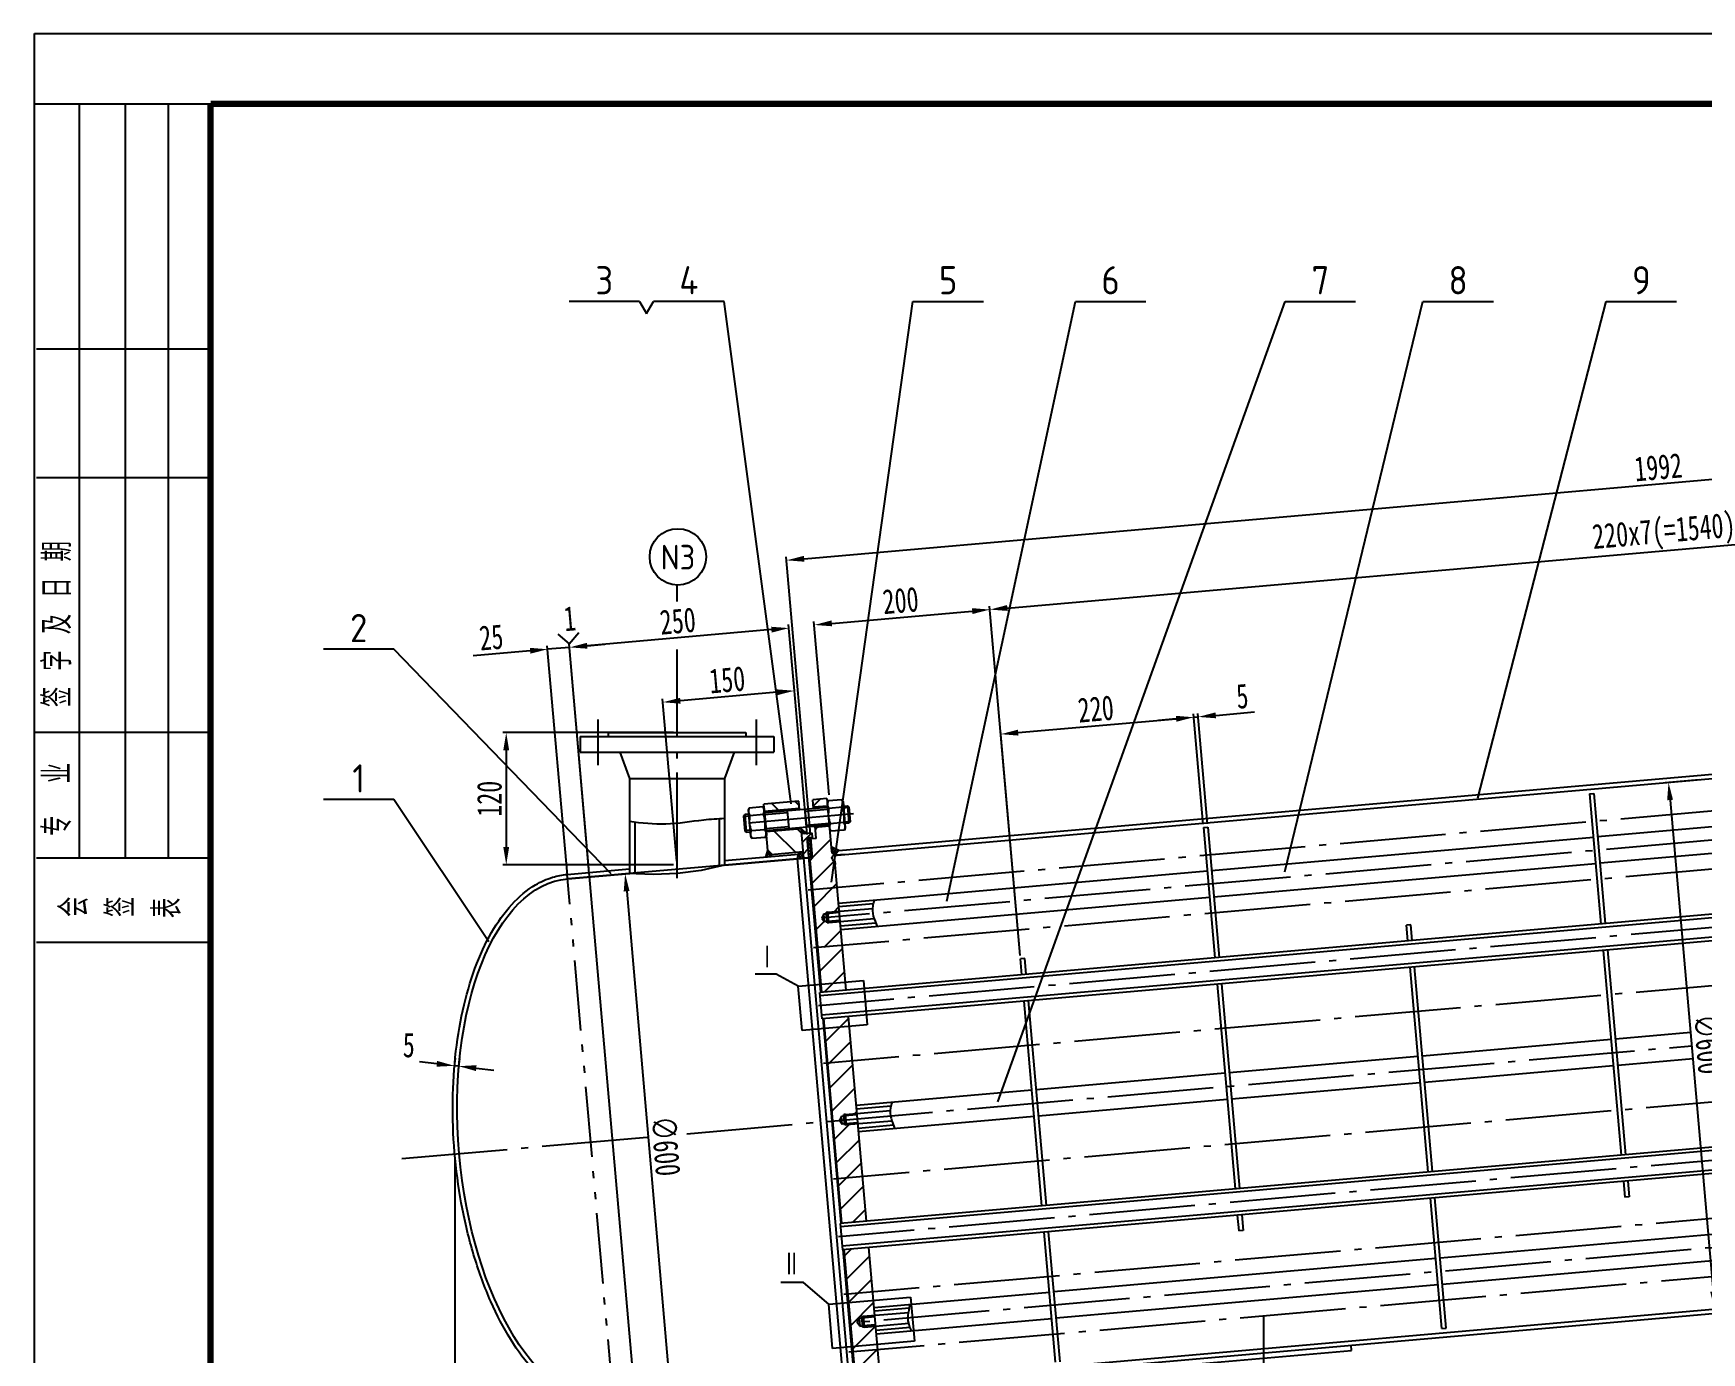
# Model space of a CAD drawing. Extents: x 3752 to 5058, y 2005 to 3221.
# Drawn here: x 3751.8 to 3988.5, y 3034.2 to 3221.3 of the extents above; entities that cross this region are included whole.
import ezdxf
from ezdxf.enums import TextEntityAlignment as Align

# ---------------------------------------------------------------- set-up
doc = ezdxf.new("R2010")
doc.units = 0
doc.linetypes.add('CENTER', pattern=[20, 15, -2, 1, -2])
doc.linetypes.add('DIVIDE', pattern=[18, 10, -2, 1, -2, 1, -2])
doc.layers.get('0').update_dxf_attribs({"linetype": 'CONTINUOUS'})
doc.layers.get('Defpoints').update_dxf_attribs({"linetype": 'CONTINUOUS'})
for name, color, linetype in [('1', 7, 'CONTINUOUS'), ('2', 1, 'CONTINUOUS'), ('3', 2, 'CENTER'), ('4', 6, 'DIVIDE'), ('pbz', 7, 'CONTINUOUS'), ('pm_bz', 7, 'CONTINUOUS')]:
    doc.layers.add(name, color=color, linetype=linetype)
doc.styles.add('ACISOTS', font='isocp.shx', dxfattribs={"height": 1, "bigfont": 'gbcbig.shx'})
doc.styles.add('HZ5', font='GungsuhChe.ttf', dxfattribs={"width": 0.75})
doc.dimstyles.new('8', dxfattribs={"dimtxt": 3.5, "dimasz": 2.5, "dimexe": 0.5, "dimexo": 0.5, "dimtad": 1, "dimdec": 0, "dimlfac": 8, "dimzin": 0, "dimdsep": 46, "dimtxsty": 'HZ5', "dimcen": 0, "dimadec": 0, "dimazin": 0, "dimtfac": 0.857143, "dimtdec": 0, "dimtmove": 0, "dimatfit": 0, "dimfxl": 0, "dimtvp": 1.5, "dimtolj": 1, "dimtzin": 0, "dimarcsym": 0})
doc.dimstyles.new('副本8', dxfattribs={"dimtxt": 3.5, "dimasz": 2.5, "dimexe": 0.5, "dimexo": 0.5, "dimtad": 1, "dimtih": 1, "dimtoh": 1, "dimdec": 0, "dimlfac": 8, "dimzin": 0, "dimdsep": 46, "dimtxsty": 'HZ5', "dimcen": 0, "dimadec": 0, "dimazin": 0, "dimtfac": 0.857143, "dimtdec": 0, "dimtmove": 0, "dimatfit": 0, "dimfxl": 0, "dimtvp": 1.5, "dimtolj": 1, "dimtzin": 0, "dimarcsym": 0})

# ---------------------------------------------------------------- blocks, each defined once
blk = doc.blocks.new('*D16')
at = {"layer": '1', "color": 0, "lineweight": -2}
for p, q in [((3610.88, 3064.53), (3608.4, 3064.8)), ((3613.49, 3065.34), (3613.31, 3063.76)), ((3613.99, 3064.19), (3613.37, 3064.25)), ((3614.11, 3065.28), (3613.93, 3063.69)), ((3616.47, 3063.91), (3618.96, 3063.64))]:
    blk.add_line(p, q, dxfattribs=at)
at = {"layer": '1', "color": 0}
for points in [[(3610.93, 3064.94), (3610.84, 3064.12), (3613.37, 3064.25)], [(3616.52, 3064.33), (3616.43, 3063.5), (3613.99, 3064.19)]]:
    blk.add_solid(points, dxfattribs=at)
at = {"layer": 'Defpoints', "color": 0}
for p in [(3613.54, 3065.84), (3614.16, 3065.77), (3613.37, 3064.25)]:
    blk.add_point(p, dxfattribs=at)
at = {"layer": '1', "color": 0, "insert": (3606.9, 3067.18), "char_height": 3.5, "attachment_point": 5, "style": 'HZ5'}
blk.add_mtext('\\A1;5', dxfattribs=at)
blk = doc.blocks.new('*D20')
at = {"layer": '1', "color": 0, "lineweight": -2}
for p, q in [((3663.41, 3097.08), (3661.58, 3117.96)), ((3644.92, 3093.27), (3642.9, 3116.32)), ((3659.13, 3117.24), (3645.44, 3116.04))]:
    blk.add_line(p, q, dxfattribs=at)
at = {"layer": '1', "color": 0}
for points in [[(3645.4, 3116.46), (3645.47, 3115.63), (3642.95, 3115.83)], [(3659.1, 3117.66), (3659.17, 3116.83), (3661.62, 3117.46)]]:
    blk.add_solid(points, dxfattribs=at)
at = {"layer": 'Defpoints', "color": 0}
for p in [(3642.95, 3115.83), (3663.45, 3096.58), (3644.96, 3092.77)]:
    blk.add_point(p, dxfattribs=at)
at = {"layer": '1', "color": 0, "insert": (3652.08, 3119.01), "char_height": 3.5, "attachment_point": 5, "rotation": 5, "style": 'HZ5'}
blk.add_mtext('\\A1;150', dxfattribs=at)
blk = doc.blocks.new('*D21')
at = {"layer": '1', "color": 0, "lineweight": -2}
for p, q in [((3666.56, 3102.69), (3664.4, 3127.3)), ((3666.94, 3127.02), (3686.86, 3128.77)), ((3693.64, 3079.9), (3689.31, 3129.48))]:
    blk.add_line(p, q, dxfattribs=at)
at = {"layer": '1', "color": 0}
for points in [[(3666.9, 3127.44), (3666.97, 3126.61), (3664.45, 3126.8)], [(3686.82, 3129.18), (3686.9, 3128.35), (3689.35, 3128.98)]]:
    blk.add_solid(points, dxfattribs=at)
at = {"layer": 'Defpoints', "color": 0}
for p in [(3689.35, 3128.98), (3666.6, 3102.19), (3693.69, 3079.41)]:
    blk.add_point(p, dxfattribs=at)
at = {"layer": '1', "color": 0, "insert": (3676.69, 3130.26), "char_height": 3.5, "attachment_point": 5, "rotation": 5, "style": 'HZ5'}
blk.add_mtext('\\A1;200', dxfattribs=at)
blk = doc.blocks.new('*D22')
at = {"layer": '1', "color": 0, "lineweight": -2}
for p, q in [((3693.39, 3111.52), (3715.8, 3113.48)), ((3719.62, 3098.55), (3718.25, 3114.2)), ((3693.64, 3079.9), (3690.85, 3111.8))]:
    blk.add_line(p, q, dxfattribs=at)
at = {"layer": '1', "color": 0}
for points in [[(3715.77, 3113.9), (3715.84, 3113.07), (3718.29, 3113.7)], [(3693.35, 3111.94), (3693.42, 3111.1), (3690.9, 3111.3)]]:
    blk.add_solid(points, dxfattribs=at)
at = {"layer": 'Defpoints', "color": 0}
for p in [(3718.29, 3113.7), (3719.66, 3098.05), (3693.69, 3079.41)]:
    blk.add_point(p, dxfattribs=at)
at = {"layer": '1', "color": 0, "insert": (3704.39, 3114.87), "char_height": 3.5, "attachment_point": 5, "rotation": 5, "style": 'HZ5'}
blk.add_mtext('\\A1;220', dxfattribs=at)
blk = doc.blocks.new('*D25')
at = {"layer": '1', "color": 0, "lineweight": -2}
for p, q in [((3715.8, 3113.48), (3713.31, 3113.26)), ((3719.62, 3098.55), (3718.25, 3114.2)), ((3718.29, 3113.7), (3718.92, 3113.75)), ((3720.24, 3098.6), (3718.87, 3114.25)), ((3721.41, 3113.97), (3726.89, 3114.45))]:
    blk.add_line(p, q, dxfattribs=at)
at = {"layer": '1', "color": 0}
for points in [[(3715.77, 3113.9), (3715.84, 3113.07), (3718.29, 3113.7)], [(3721.37, 3114.39), (3721.44, 3113.56), (3718.92, 3113.75)]]:
    blk.add_solid(points, dxfattribs=at)
at = {"layer": 'Defpoints', "color": 0}
for p in [(3718.92, 3113.75), (3719.66, 3098.05), (3720.28, 3098.1)]:
    blk.add_point(p, dxfattribs=at)
at = {"layer": '1', "color": 0, "insert": (3725.18, 3116.69), "char_height": 3.5, "attachment_point": 5, "rotation": 5, "style": 'HZ5'}
blk.add_mtext('\\A1;5', dxfattribs=at)
blk = doc.blocks.new('*D26')
at = {"layer": '1', "color": 0, "lineweight": -2}
for p, q in [((3883.99, 3112.93), (3881.07, 3146.26)), ((3691.84, 3129.2), (3878.63, 3145.54)), ((3693.64, 3079.9), (3689.31, 3129.48))]:
    blk.add_line(p, q, dxfattribs=at)
at = {"layer": '1', "color": 0}
for points in [[(3878.59, 3145.96), (3878.66, 3145.13), (3881.12, 3145.76)], [(3691.8, 3129.62), (3691.88, 3128.79), (3689.35, 3128.98)]]:
    blk.add_solid(points, dxfattribs=at)
at = {"layer": 'Defpoints', "color": 0}
for p in [(3881.12, 3145.76), (3884.03, 3112.43), (3693.69, 3079.41)]:
    blk.add_point(p, dxfattribs=at)
at = {"layer": '1', "color": 0, "insert": (3785.03, 3139.74), "char_height": 3.5, "attachment_point": 5, "rotation": 5, "style": 'HZ5'}
blk.add_mtext('\\A1;220x7(=1540)', dxfattribs=at)
blk = doc.blocks.new('*D31')
at = {"layer": '1', "color": 0, "lineweight": -2}
for p, q in [((3658.36, 3126.13), (3632.21, 3123.84)), ((3661.58, 3117.96), (3660.8, 3126.84)), ((3632.47, 3092.18), (3629.67, 3124.12))]:
    blk.add_line(p, q, dxfattribs=at)
at = {"layer": '1', "color": 0}
for points in [[(3658.32, 3126.54), (3658.39, 3125.71), (3660.85, 3126.35)], [(3632.17, 3124.26), (3632.24, 3123.43), (3629.72, 3123.62)]]:
    blk.add_solid(points, dxfattribs=at)
at = {"layer": 'Defpoints', "color": 0}
for p in [(3629.72, 3123.62), (3661.62, 3117.46), (3632.51, 3091.68)]:
    blk.add_point(p, dxfattribs=at)
at = {"layer": '1', "color": 0, "insert": (3645.07, 3127.35), "char_height": 3.5, "attachment_point": 5, "rotation": 5, "style": 'HZ5'}
blk.add_mtext('\\A1;250', dxfattribs=at)
blk = doc.blocks.new('*D32')
at = {"layer": '1', "color": 0, "lineweight": -2}
for p, q in [((3624.11, 3123.13), (3616.02, 3122.42)), ((3629.41, 3091.28), (3626.56, 3123.85)), ((3629.72, 3123.62), (3626.6, 3123.35)), ((3632.52, 3091.55), (3629.67, 3124.12)), ((3632.21, 3123.84), (3634.7, 3124.06))]:
    blk.add_line(p, q, dxfattribs=at)
at = {"layer": '1', "color": 0}
for points in [[(3624.08, 3123.55), (3624.15, 3122.72), (3626.6, 3123.35)], [(3632.17, 3124.26), (3632.24, 3123.43), (3629.72, 3123.62)]]:
    blk.add_solid(points, dxfattribs=at)
at = {"layer": 'Defpoints', "color": 0}
for p in [(3626.6, 3123.35), (3629.45, 3090.78), (3632.57, 3091.06)]:
    blk.add_point(p, dxfattribs=at)
at = {"layer": '1', "color": 0, "insert": (3618.61, 3125.03), "char_height": 3.5, "attachment_point": 5, "rotation": 5, "style": 'HZ5'}
blk.add_mtext('\\A1;25', dxfattribs=at)
blk = doc.blocks.new('焊缝1')
at = {"layer": '1'}
for p, q in [((-1.49, 1.49), (0, 0)), ((0, 0), (1.49, 1.49))]:
    blk.add_line(p, q, dxfattribs=at)
at = {"layer": '1', "style": 'HZ5', "width": 0.75}
blk.add_text('1', height=3.5, dxfattribs=at).set_placement((-0.47, 1.83))
blk = doc.blocks.new('*D33')
at = {"layer": '1', "color": 0, "lineweight": -2}
for p, q in [((3859.75, 3104.2), (3835.27, 3102.06)), ((3835.99, 3099.62), (3842.09, 3029.88)), ((3846.97, 3027.8), (3841.81, 3027.35))]:
    blk.add_line(p, q, dxfattribs=at)
at = {"layer": '1', "color": 0}
for points in [[(3836.4, 3099.65), (3835.57, 3099.58), (3835.77, 3102.11)], [(3842.5, 3029.92), (3841.67, 3029.85), (3842.31, 3027.39)]]:
    blk.add_solid(points, dxfattribs=at)
at = {"layer": 'Defpoints', "color": 0}
for p in [(3860.25, 3104.25), (3847.47, 3027.84), (3842.31, 3027.39)]:
    blk.add_point(p, dxfattribs=at)
at = {"layer": '1', "color": 0, "insert": (3841.54, 3063.45), "char_height": 3.5, "attachment_point": 5, "rotation": 275, "style": 'HZ5'}
blk.add_mtext('\\A1;\\A1;∅600', dxfattribs=at)
blk = doc.blocks.new('*D35')
at = {"layer": '1', "color": 0, "lineweight": -2}
for p, q in [((3790.03, 3104.83), (3785.17, 3104.41)), ((3785.88, 3101.96), (3791.98, 3032.23))]:
    blk.add_line(p, q, dxfattribs=at)
at = {"layer": '1', "color": 0}
for points in [[(3786.3, 3102), (3785.47, 3101.92), (3785.66, 3104.45)], [(3792.4, 3032.26), (3791.57, 3032.19), (3792.2, 3029.74)]]:
    blk.add_solid(points, dxfattribs=at)
at = {"layer": 'Defpoints', "color": 0}
for p in [(3790.53, 3104.88), (3792.2, 3029.74), (3792.2, 3029.74)]:
    blk.add_point(p, dxfattribs=at)
at = {"layer": '1', "color": 0, "insert": (3791.3, 3067.3), "char_height": 3.5, "attachment_point": 5, "rotation": 275, "style": 'HZ5'}
blk.add_mtext('\\A1;\\A1;∅600', dxfattribs=at)
blk = doc.blocks.new('*D37')
at = {"layer": '1', "color": 0, "lineweight": -2}
for p, q in [((3911.71, 3118.8), (3908.27, 3158.15)), ((3663, 3136.19), (3905.82, 3157.43)), ((3663.91, 3097.12), (3660.46, 3136.47))]:
    blk.add_line(p, q, dxfattribs=at)
at = {"layer": '1', "color": 0}
for points in [[(3905.78, 3157.85), (3905.86, 3157.02), (3908.31, 3157.65)], [(3662.96, 3136.6), (3663.03, 3135.77), (3660.51, 3135.97)]]:
    blk.add_solid(points, dxfattribs=at)
at = {"layer": 'Defpoints', "color": 0}
for p in [(3908.31, 3157.65), (3911.75, 3118.3), (3663.95, 3096.62)]:
    blk.add_point(p, dxfattribs=at)
at = {"layer": '1', "color": 0, "insert": (3784.2, 3149.17), "char_height": 3.5, "attachment_point": 5, "rotation": 5, "style": 'HZ5'}
blk.add_mtext('\\A1;1992', dxfattribs=at)
blk = doc.blocks.new('*D71')
at = {"layer": '1', "color": 0, "lineweight": -2}
for p, q in [((3981.76, 3083.46), (3981.76, 2936.06)), ((3613.42, 3051.24), (3613.42, 2936.06)), ((3615.92, 2936.56), (3979.26, 2936.56))]:
    blk.add_line(p, q, dxfattribs=at)
at = {"layer": '1', "color": 0}
for points in [[(3615.92, 2936.98), (3615.92, 2936.15), (3613.42, 2936.56)], [(3979.26, 2936.98), (3979.26, 2936.15), (3981.76, 2936.56)]]:
    blk.add_solid(points, dxfattribs=at)
at = {"layer": 'Defpoints', "color": 0}
for p in [(3981.76, 3083.96), (3613.42, 3051.74), (3981.76, 2936.56)]:
    blk.add_point(p, dxfattribs=at)
at = {"layer": '1', "color": 0, "insert": (3797.59, 2938.94), "char_height": 3.5, "attachment_point": 5, "style": 'HZ5'}
blk.add_mtext('\\A1;~2950', dxfattribs=at)
blk = doc.blocks.new('xhbzcir')
at = {"color": 0, "const_width": 0.5}
blk.add_lwpolyline([(-0.25, 0, 1), (0.25, 0, 1)], format="xyb", close=True, dxfattribs=at)
blk = doc.blocks.new('*D171')
at = {"layer": '1', "color": 0, "lineweight": -2}
for p, q in [((3842.63, 3122.13), (3818.4, 3122.13)), ((3818.9, 3119.63), (3818.9, 3105.88)), ((3842.63, 3103.38), (3818.4, 3103.38))]:
    blk.add_line(p, q, dxfattribs=at)
at = {"layer": '1', "color": 0}
for points in [[(3818.48, 3119.63), (3819.31, 3119.63), (3818.9, 3122.13)], [(3818.48, 3105.88), (3819.31, 3105.88), (3818.9, 3103.38)]]:
    blk.add_solid(points, dxfattribs=at)
at = {"layer": 'Defpoints', "color": 0}
for p in [(3843.13, 3122.13), (3818.9, 3103.38), (3843.13, 3103.38)]:
    blk.add_point(p, dxfattribs=at)
at = {"layer": '1', "color": 0, "insert": (3816.52, 3112.75), "char_height": 3.5, "attachment_point": 5, "rotation": 90, "style": 'HZ5'}
blk.add_mtext('\\A1;120', dxfattribs=at)

msp = doc.modelspace()

# ---------------------------------------------------------------- hatches: boundary and pattern name
at = {"layer": '1'}
h = msp.add_hatch(dxfattribs=at)
h.set_pattern_fill('ANSI31', color=256, scale=0.8, angle=90, style=0)
h.paths.add_polyline_path([(3860.411, 3112.418), (3855.43, 3111.982), (3855.523, 3110.924), (3860.503, 3111.36)])
h.paths.add_polyline_path([(3860.754, 3108.496), (3855.773, 3108.06), (3855.811, 3107.624), (3856.005, 3105.407), (3856.435, 3104.793), (3861.043, 3105.196)])
h = msp.add_hatch(dxfattribs=at)
h.set_pattern_fill('ANSI31', color=256, scale=0.8, style=0)
h.paths.add_polyline_path([(3865.878, 3100.132), (3862.391, 3099.827), (3863.108, 3091.631), (3866.595, 3091.936), (3866.301, 3095.287), (3864.683, 3095.145), (3864.434, 3095.123), (3864.417, 3095.31), (3864.044, 3095.277), (3863.671, 3095.809), (3863.946, 3096.398), (3864.319, 3096.431), (3864.303, 3096.618), (3864.552, 3096.639), (3866.171, 3096.781)])
h.paths.add_polyline_path([(3865.543, 3103.958), (3865.418, 3103.947, -0.4142136), (3865.147, 3104.175), (3865.126, 3104.424, -0.4142136), (3865.353, 3104.695), (3865.477, 3104.705), (3865.456, 3104.954, -0.4142136), (3865.049, 3105.295), (3864.739, 3108.844), (3862.746, 3108.67), (3862.883, 3107.113), (3862.135, 3107.048), (3862.364, 3104.433), (3862.023, 3104.027), (3862.391, 3099.827), (3865.878, 3100.132)])
h.paths.add_polyline_path([(3864.396, 3112.767), (3862.403, 3112.593), (3862.496, 3111.534), (3864.488, 3111.708)])
h = msp.add_hatch(dxfattribs=at)
h.set_pattern_fill('ANSI37', color=256, scale=0.1, style=0)
h.paths.add_polyline_path([(3860.754, 3108.496), (3860.819, 3107.749), (3861.567, 3107.814)])
h = msp.add_hatch(dxfattribs=at)
h.set_pattern_fill('ANSI31', color=256, scale=0.4, style=0)
h.paths.add_polyline_path([(3861.621, 3107.191), (3862.368, 3107.257), (3862.314, 3107.879), (3860.819, 3107.749), (3861.119, 3104.324), (3861.866, 3104.389)])
h = msp.add_hatch(dxfattribs=at)
h.set_pattern_fill('ANSI37', color=256, scale=0.1, style=0)
h.paths.add_polyline_path([(3862.119, 3107.235), (3861.621, 3107.191), (3861.866, 3104.389), (3862.364, 3104.433)])
h = msp.add_hatch(dxfattribs=at)
h.set_pattern_fill('ANSI37', color=256, scale=0.1, style=0)
h.paths.add_polyline_path([(3861.043, 3105.196), (3860.405, 3105.14), (3860.247, 3104.248), (3861.119, 3104.324)])
h.paths.add_polyline_path([(3856.005, 3105.407), (3855.716, 3104.479), (3856.601, 3104.556)])
h = msp.add_hatch(dxfattribs=at)
h.set_pattern_fill('ANSI37', color=256, scale=0.1, style=0)
h.paths.add_polyline_path([(3864.995, 3105.918), (3865.049, 3105.295, 0.2297061), (3865.217, 3105.014, 0.0000755), (3865.217, 3105.014, 0.1683996), (3865.456, 3104.954), (3865.477, 3104.705), (3865.726, 3104.727), (3865.705, 3104.976), (3866.117, 3105.389)])
h = msp.add_hatch(dxfattribs=at)
h.set_pattern_fill('ANSI31', color=256, scale=0.8, style=0)
h.set_pattern_definition([(45, (193.3266, 0.124), (-1.7960512, 1.7960512), [])])
h.paths.add_polyline_path([(3866.595, 3091.936), (3863.108, 3091.631), (3863.662, 3085.303), (3867.148, 3085.608)])
h.paths.add_polyline_path([(3867.475, 3081.872), (3863.988, 3081.567), (3864.542, 3075.239), (3868.029, 3075.544)])
h.paths.add_polyline_path([(3868.029, 3075.544), (3864.542, 3075.239), (3865.259, 3067.043), (3866.181, 3067.124), (3866.455, 3067.712), (3866.829, 3067.745), (3866.812, 3067.932), (3867.062, 3067.954), (3868.68, 3068.095)])
h = msp.add_hatch(dxfattribs=at)
h.set_pattern_fill('ANSI31', color=256, scale=0.8, style=0)
h.paths.add_polyline_path([(3868.811, 3066.601), (3867.192, 3066.459), (3866.943, 3066.438), (3866.927, 3066.624), (3866.553, 3066.592), (3866.181, 3067.124), (3865.259, 3067.043), (3865.976, 3058.847), (3869.463, 3059.152)])
h = msp.add_hatch(dxfattribs=at)
h.set_pattern_fill('ANSI31', color=256, scale=0.8, style=0)
h.paths.add_polyline_path([(3870.343, 3049.088), (3866.857, 3048.783), (3867.41, 3042.455), (3870.897, 3042.76)])
h.paths.add_polyline_path([(3869.463, 3059.152), (3865.976, 3058.847), (3866.53, 3052.519), (3870.016, 3052.824)])
h = msp.add_hatch(dxfattribs=at)
h.set_pattern_fill('ANSI31', color=256, scale=0.8, style=0)
h.paths.add_polyline_path([(3872.349, 3021.864), (3872.256, 3022.923), (3870.264, 3022.748), (3870.356, 3021.69)])
h.paths.add_polyline_path([(3871.695, 3029.336, -0.4142136), (3872.036, 3029.742), (3872.014, 3029.991), (3871.89, 3029.98, -0.4142136), (3871.619, 3030.207), (3871.597, 3030.456, -0.4142136), (3871.824, 3030.727), (3871.949, 3030.738), (3871.614, 3034.564), (3868.127, 3034.259), (3868.495, 3030.059), (3868.901, 3029.718), (3869.13, 3027.103), (3869.877, 3027.169), (3870.013, 3025.612), (3872.005, 3025.787), (3871.967, 3026.222)])
h.paths.add_polyline_path([(3871.614, 3034.564), (3871.549, 3035.302), (3868.063, 3034.997), (3868.127, 3034.259)])
h.paths.add_polyline_path([(3871.549, 3035.302), (3871.321, 3037.915), (3869.702, 3037.774), (3869.453, 3037.752), (3869.437, 3037.939), (3869.063, 3037.906), (3868.69, 3038.438), (3868.965, 3039.027), (3869.339, 3039.059), (3869.322, 3039.246), (3869.571, 3039.268), (3871.19, 3039.41), (3870.999, 3041.588), (3867.513, 3041.283), (3868.063, 3034.997)])
h.paths.add_polyline_path([(3867.41, 3042.455), (3867.513, 3041.283), (3870.999, 3041.588), (3870.897, 3042.76)])

# ---------------------------------------------------------------- linework, layer by layer
for p, q in [((3751.948, 3221.347), (4592.948, 3221.347)), ((3751.948, 2627.347), (3751.948, 3221.347)), ((3751.948, 2627.347), (3751.948, 3221.347)), ((3788.948, 3221.347), (4592.948, 3221.347)), ((3751.948, 3211.347), (3777.044, 3211.347)), ((3758.326, 3104.335), (3758.326, 3211.347)), ((3764.856, 3104.335), (3764.856, 3211.347)), ((3770.95, 3104.335), (3770.95, 3211.347)), ((3777.044, 3176.547), (3752.232, 3176.547)), ((3777.044, 3158.276), (3752.232, 3158.276)), ((3777.044, 3122.171), (3751.797, 3122.171)), ((3858.798, 3110.771), (3855.561, 3110.488)), ((3861.289, 3110.989), (3864.526, 3111.273)), ((3866.768, 3111.469), (3867.515, 3111.534)), ((3853.319, 3110.292), (3852.572, 3110.227)), ((3858.973, 3108.779), (3855.735, 3108.496)), ((3861.463, 3108.997), (3864.701, 3109.28)), ((3866.942, 3109.476), (3867.689, 3109.542)), ((3853.494, 3108.3), (3852.746, 3108.234)), ((3777.044, 3104.335), (3752.232, 3104.335)), ((3864.552, 3096.639), (3864.303, 3096.618)), ((3866.187, 3096.594), (3864.381, 3096.436)), ((3864.683, 3095.145), (3864.434, 3095.123)), ((3866.285, 3095.474), (3864.479, 3095.316)), ((3777.044, 3092.335), (3752.232, 3092.335)), ((3857.189, 3087.87), (3854.233, 3087.87)), ((3860.321, 3086.149), (3857.189, 3087.87)), ((3860.321, 3086.149), (3869.579, 3086.959)), ((3860.871, 3079.863), (3860.321, 3086.149)), ((3869.579, 3086.959), (3870.129, 3080.673)), ((3870.129, 3080.673), (3860.871, 3079.863)), ((3867.062, 3067.954), (3866.812, 3067.932)), ((3868.697, 3067.908), (3866.891, 3067.751)), ((3867.192, 3066.459), (3866.943, 3066.438)), ((3868.795, 3066.788), (3866.989, 3066.63)), ((3861.073, 3044.132), (3857.884, 3044.132)), ((3864.671, 3041.034), (3861.073, 3044.132)), ((3864.671, 3041.034), (3876.287, 3042.05)), ((3876.287, 3042.05), (3876.837, 3035.764)), ((3865.221, 3034.748), (3864.671, 3041.034)), ((3869.571, 3039.268), (3869.322, 3039.246)), ((3871.206, 3039.223), (3869.401, 3039.065)), ((3869.702, 3037.774), (3869.453, 3037.752)), ((3871.304, 3038.102), (3869.499, 3037.944)), ((3876.837, 3035.764), (3865.221, 3034.748))]:
    msp.add_line(p, q, dxfattribs=at)
at = {"layer": '1', "color": 1, "linetype": 'Continuous'}
for p, q in [((3864.505, 3111.522), (3855.539, 3110.737)), ((3866.746, 3111.718), (3867.306, 3111.767)), ((3853.297, 3110.541), (3852.737, 3110.492)), ((3855.757, 3108.247), (3864.723, 3109.031)), ((3867.524, 3109.276), (3866.964, 3109.227)), ((3852.955, 3108.002), (3853.515, 3108.051))]:
    msp.add_line(p, q, dxfattribs=at)
msp.add_lwpolyline([(3849.938, 3103.346), (3849.033, 3103.114), (3846.563, 3102.59), (3843.188, 3102.14), (3839.813, 3102), (3837.342, 3102.091), (3836.438, 3102.165)], dxfattribs=at)
at = {"layer": '1'}
msp.add_circle((3843.254, 3147.065), 4, dxfattribs=at)
for points, knots in [([(3836.383, 3109.568), (3838.109, 3109.328), (3841.626, 3108.94), (3846.113, 3109.742), (3848.895, 3109.935), (3849.883, 3109.987)], [10.6640031, 10.6640031, 10.6640031, 10.6640031, 52.2178816, 95.3742402, 119.1324465, 119.1324465, 119.1324465, 119.1324465]), ([(3871.145, 3098.346), (3871.038, 3098.084), (3870.619, 3096.871), (3871.103, 3095.608), (3871.539, 3094.616)], [4.221654, 4.221654, 4.221654, 4.221654, 10.9088239, 35.1425519, 35.1425519, 35.1425519, 35.1425519]), ([(3873.655, 3069.66), (3873.548, 3069.398), (3873.129, 3068.185), (3873.613, 3066.923), (3874.049, 3065.93)], [4.221654, 4.221654, 4.221654, 4.221654, 10.9088239, 35.1425519, 35.1425519, 35.1425519, 35.1425519]), ([(3876.491, 3037.238), (3876.341, 3037.477), (3875.717, 3038.599), (3875.975, 3039.927), (3876.232, 3040.98)], [4.221654, 4.221654, 4.221654, 4.221654, 10.9088239, 35.1425519, 35.1425519, 35.1425519, 35.1425519])]:
    msp.add_open_spline(points, degree=3, knots=knots, dxfattribs=at)
at = {"layer": '2'}
for p, q in [((3865.353, 3104.695), (4087.117, 3124.096)), ((3829.383, 3121.565), (3856.883, 3121.565)), ((3829.383, 3121.565), (3829.383, 3119.378)), ((3833.383, 3122.128), (3852.883, 3122.128)), ((3833.383, 3122.128), (3833.383, 3121.565)), ((3852.883, 3122.128), (3852.883, 3121.565)), ((3856.883, 3121.565), (3856.883, 3119.378)), ((3866.117, 3105.389), (4040.553, 3120.65)), ((3829.383, 3119.378), (3856.883, 3119.378)), ((3835.008, 3119.378), (3836.383, 3115.628)), ((3851.258, 3119.378), (3849.883, 3115.628)), ((3836.383, 3115.628), (3849.883, 3115.628)), ((3836.383, 3115.628), (3836.383, 3102.169)), ((3849.883, 3115.628), (3849.883, 3103.332)), ((3972.623, 3113.452), (3973.245, 3113.507)), ((3972.623, 3113.452), (3974.239, 3094.977)), ((3973.245, 3113.507), (3974.862, 3095.032)), ((3853.385, 3111.467), (3853.243, 3111.164)), ((3853.243, 3111.164), (3853.57, 3107.428)), ((3853.385, 3111.467), (3855.292, 3111.634)), ((3855.292, 3111.634), (3855.484, 3111.36)), ((3860.411, 3112.418), (3855.43, 3111.982)), ((3856.005, 3105.407), (3855.43, 3111.982)), ((3855.484, 3111.36), (3855.811, 3107.624)), ((3860.503, 3111.36), (3855.523, 3110.924)), ((3858.777, 3111.02), (3858.994, 3108.53)), ((3860.52, 3111.173), (3860.411, 3112.418)), ((3861.267, 3111.238), (3861.485, 3108.748)), ((3864.396, 3112.767), (3862.403, 3112.593)), ((3862.512, 3111.347), (3862.403, 3112.593)), ((3864.488, 3111.708), (3862.496, 3111.534)), ((3864.396, 3112.767), (3865.049, 3105.295)), ((3864.592, 3112.448), (3864.45, 3112.144)), ((3864.45, 3112.144), (3864.777, 3108.408)), ((3866.499, 3112.615), (3864.592, 3112.448)), ((3866.594, 3111.536), (3864.686, 3111.369)), ((3866.499, 3112.615), (3866.692, 3112.34)), ((3866.692, 3112.34), (3867.018, 3108.605)), ((3867.306, 3111.767), (3867.524, 3109.276)), ((3867.51, 3111.596), (3867.306, 3111.767)), ((3867.51, 3111.596), (3867.695, 3109.479)), ((4027.954, 3112.065), (3973.786, 3107.325)), ((3837.133, 3109.467), (3837.133, 3102.108)), ((3849.133, 3109.944), (3849.133, 3103.14)), ((3852.567, 3110.289), (3852.737, 3110.492)), ((3852.567, 3110.289), (3852.752, 3108.172)), ((3852.737, 3110.492), (3852.955, 3108.002)), ((3853.479, 3110.389), (3855.387, 3110.556)), ((3853.668, 3108.232), (3855.575, 3108.399)), ((3860.754, 3108.496), (3855.773, 3108.06)), ((3868.037, 3025.251), (3860.738, 3108.682)), ((3861.567, 3107.814), (3860.754, 3108.496)), ((3862.883, 3107.113), (3862.73, 3108.857)), ((3864.739, 3108.844), (3862.746, 3108.67)), ((3864.777, 3108.408), (3864.969, 3108.134)), ((3866.783, 3109.379), (3864.875, 3109.213)), ((3867.018, 3108.605), (3866.877, 3108.301)), ((3867.695, 3109.479), (3867.524, 3109.276)), ((3917.832, 3108.658), (3918.455, 3108.713)), ((3917.832, 3108.658), (3919.448, 3090.184)), ((3918.455, 3108.713), (3920.071, 3090.238)), ((4028.281, 3108.329), (3974.113, 3103.59)), ((3852.752, 3108.172), (3852.955, 3108.002)), ((3853.57, 3107.428), (3853.762, 3107.154)), ((3853.762, 3107.154), (3855.67, 3107.321)), ((3855.811, 3107.624), (3855.67, 3107.321)), ((3862.314, 3107.879), (3860.819, 3107.749)), ((3862.368, 3107.257), (3861.621, 3107.191)), ((3863.537, 3085.292), (3861.621, 3107.191)), ((3862.364, 3104.433), (3862.119, 3107.235)), ((3862.883, 3107.113), (3862.135, 3107.048)), ((3862.368, 3107.257), (3862.314, 3107.879)), ((4112.461, 3107.07), (3863.412, 3085.281)), ((4112.505, 3106.572), (3863.456, 3084.783)), ((3866.877, 3108.301), (3864.969, 3108.134)), ((3973.164, 3107.271), (3918.995, 3102.532)), ((3849.883, 3103.968), (3860.36, 3104.885)), ((3849.938, 3103.346), (3862.364, 3104.433)), ((3862.364, 3104.433), (3849.938, 3103.346)), ((3855.716, 3104.479), (3856.005, 3105.407)), ((3856.601, 3104.556), (3856.005, 3105.407)), ((3861.043, 3105.196), (3856.435, 3104.793)), ((3860.247, 3104.248), (3860.405, 3105.14)), ((3866.784, 3029.533), (3860.247, 3104.248)), ((3862.023, 3104.027), (3862.364, 3104.433)), ((3863.662, 3085.303), (3862.023, 3104.027)), ((4112.744, 3103.832), (3863.696, 3082.043)), ((3866.117, 3105.389), (3864.995, 3105.918)), ((3866.117, 3105.389), (3864.995, 3105.918)), ((3865.147, 3104.175), (3865.126, 3104.424)), ((3865.147, 3104.175), (3865.126, 3104.424)), ((3866.858, 3104.826), (3865.353, 3104.695)), ((3865.418, 3103.947), (3865.543, 3103.958)), ((3865.418, 3103.947), (3865.543, 3103.958)), ((3865.477, 3104.705), (3865.456, 3104.954)), ((3865.477, 3104.705), (3865.456, 3104.954)), ((3867.148, 3085.608), (3865.543, 3103.958)), ((3865.543, 3103.958), (3865.589, 3103.434)), ((3865.705, 3104.976), (3866.117, 3105.389)), ((3865.705, 3104.976), (3866.117, 3105.389)), ((3865.726, 3104.727), (3865.705, 3104.976)), ((3865.726, 3104.727), (3865.705, 3104.976)), ((3827.568, 3102.016), (3836.383, 3102.787)), ((3836.438, 3102.165), (3827.622, 3101.394)), ((3827.622, 3101.394), (3836.438, 3102.165)), ((3837.326, 3026.329), (3830.681, 3102.288)), ((4112.788, 3103.334), (3863.739, 3081.545)), ((3918.373, 3102.477), (3866.073, 3097.902)), ((3973.49, 3103.535), (3919.322, 3098.796)), ((3864.434, 3095.123), (3864.303, 3096.618)), ((3864.325, 3096.369), (3864.552, 3096.639)), ((3864.552, 3096.639), (3870.858, 3097.191)), ((3864.683, 3095.145), (3864.552, 3096.639)), ((3870.962, 3097.828), (3866.116, 3097.404)), ((3918.7, 3098.742), (3866.399, 3094.166)), ((3863.946, 3096.398), (3863.671, 3095.809)), ((3863.671, 3095.809), (3864.044, 3095.277)), ((3863.946, 3096.398), (3864.381, 3096.436)), ((3864.044, 3095.277), (3863.946, 3096.398)), ((3864.479, 3095.316), (3864.044, 3095.277)), ((3864.412, 3095.372), (3864.683, 3095.145)), ((3871.106, 3095.707), (3864.683, 3095.145)), ((3871.333, 3095.1), (3866.356, 3094.664)), ((3947.271, 3094.865), (3946.649, 3094.81)), ((3946.844, 3092.58), (3946.649, 3094.81)), ((3947.466, 3092.635), (3947.271, 3094.865)), ((3892.481, 3090.071), (3891.858, 3090.017)), ((3892.053, 3087.787), (3891.858, 3090.017)), ((3892.676, 3087.841), (3892.481, 3090.071)), ((3974.566, 3091.241), (3977.107, 3062.193)), ((3975.189, 3091.296), (3977.73, 3062.248)), ((3949.712, 3059.797), (3947.171, 3088.845)), ((3950.335, 3059.851), (3947.793, 3088.899)), ((3863.739, 3081.545), (3863.412, 3085.281)), ((3919.775, 3086.448), (3922.317, 3057.4)), ((3920.398, 3086.502), (3922.939, 3057.454)), ((3894.921, 3055.003), (3892.38, 3084.051)), ((3895.544, 3055.057), (3893.003, 3084.105)), ((3866.405, 3052.508), (3863.864, 3081.556)), ((3866.53, 3052.519), (3863.988, 3081.567)), ((3870.016, 3052.824), (3867.475, 3081.872)), ((3975.673, 3078.585), (3948.901, 3076.243)), ((3986.998, 3079.576), (3976.296, 3078.64)), ((3948.278, 3076.188), (3921.505, 3073.846)), ((3987.325, 3075.84), (3976.623, 3074.904)), ((4115.329, 3074.286), (3866.281, 3052.497)), ((4115.373, 3073.788), (3866.324, 3051.999)), ((3920.883, 3073.792), (3894.11, 3071.449)), ((3976, 3074.85), (3949.227, 3072.507)), ((4115.613, 3071.049), (3866.564, 3049.26)), ((4115.656, 3070.55), (3866.608, 3048.762)), ((3893.487, 3071.395), (3868.582, 3069.216)), ((3948.605, 3072.453), (3921.832, 3070.11)), ((3867.062, 3067.954), (3873.368, 3068.505)), ((3873.472, 3069.142), (3868.626, 3068.718)), ((3921.209, 3070.056), (3894.437, 3067.714)), ((3866.455, 3067.712), (3866.181, 3067.124)), ((3866.181, 3067.124), (3866.553, 3066.592)), ((3866.455, 3067.712), (3866.891, 3067.751)), ((3866.553, 3066.592), (3866.455, 3067.712)), ((3866.989, 3066.63), (3866.553, 3066.592)), ((3866.943, 3066.438), (3866.812, 3067.932)), ((3866.834, 3067.683), (3867.062, 3067.954)), ((3866.921, 3066.687), (3867.192, 3066.459)), ((3867.192, 3066.459), (3867.062, 3067.954)), ((3873.616, 3067.021), (3867.192, 3066.459)), ((3873.843, 3066.414), (3868.866, 3065.978)), ((3893.814, 3067.659), (3868.909, 3065.48)), ((3977.434, 3058.458), (3977.629, 3056.228)), ((3978.252, 3056.282), (3977.629, 3056.228)), ((3978.057, 3058.512), (3978.252, 3056.282)), ((3951.655, 3037.586), (3950.039, 3056.061)), ((3952.278, 3037.64), (3950.661, 3056.115)), ((3866.281, 3052.497), (3866.608, 3048.762)), ((3922.643, 3053.664), (3922.839, 3051.434)), ((3923.266, 3053.719), (3923.461, 3051.488)), ((4005.578, 3052.296), (3951.41, 3047.557)), ((3892.574, 3031.79), (4113.716, 3051.137)), ((3892.574, 3031.162), (4112.952, 3050.443)), ((3896.864, 3032.792), (3895.248, 3051.267)), ((3897.487, 3032.847), (3895.871, 3051.322)), ((3923.461, 3051.488), (3922.839, 3051.434)), ((3868.648, 3026.873), (3866.732, 3048.772)), ((3868.495, 3030.059), (3866.857, 3048.783)), ((3871.949, 3030.738), (3870.343, 3049.088)), ((3950.788, 3047.503), (3896.619, 3042.764)), ((4005.905, 3048.561), (3951.737, 3043.821)), ((3895.997, 3042.709), (3871.092, 3040.53)), ((3951.114, 3043.767), (3896.946, 3039.028)), ((3875.995, 3039.83), (3869.571, 3039.268)), ((3876.113, 3040.468), (3871.136, 3040.032)), ((3868.69, 3038.438), (3868.965, 3039.027)), ((3869.063, 3037.906), (3868.69, 3038.438)), ((3869.401, 3039.065), (3868.965, 3039.027)), ((3868.965, 3039.027), (3869.063, 3037.906)), ((3869.063, 3037.906), (3869.499, 3037.944)), ((3869.322, 3039.246), (3869.453, 3037.752)), ((3869.344, 3038.997), (3869.571, 3039.268)), ((3869.431, 3038.001), (3869.702, 3037.774)), ((3869.571, 3039.268), (3869.702, 3037.774)), ((3869.702, 3037.774), (3876.008, 3038.325)), ((3876.222, 3037.717), (3871.375, 3037.293)), ((3896.324, 3038.973), (3871.419, 3036.794)), ((3951.655, 3037.586), (3952.278, 3037.64)), ((3938.844, 3034.457), (3938.778, 3035.205)), ((3913.844, 3032.27), (3938.844, 3034.457))]:
    msp.add_line(p, q, dxfattribs=at)
at = {"layer": '2', "const_width": 0.9}
for points in [[(3776.948, 3211.347), (4582.948, 3211.347)], [(3776.948, 2637.347), (3776.948, 3211.347)]]:
    msp.add_lwpolyline(points, dxfattribs=at)
at = {"layer": '2'}
for centre, radius, start, end in [((3854.22, 3110.997), 0.958, 150.61575, 219.38425), ((3854.552, 3111.026), 0.958, 330.61575, 39.38425), ((3865.427, 3111.977), 0.958, 150.61575, 219.38425), ((3868.182, 3110.589), 3.583, 167.41205, 202.58795), ((3865.759, 3112.007), 0.958, 330.61575, 39.38425), ((3863.286, 3110.16), 3.583, 347.41205, 22.58795), ((3856.975, 3109.608), 3.583, 167.41205, 202.58795), ((3852.079, 3109.18), 3.583, 347.41205, 22.58795), ((3854.835, 3107.791), 0.958, 330.61575, 39.38425), ((3865.71, 3108.742), 0.958, 150.61575, 219.38425), ((3866.042, 3108.771), 0.958, 330.61575, 39.38425), ((3854.503, 3107.762), 0.958, 150.61575, 219.38425), ((3865.423, 3105.328), 0.375, 185, 275), ((3865.423, 3105.328), 0.375, 185, 275), ((3865.375, 3104.445), 0.25, 95, 185), ((3865.375, 3104.445), 0.25, 95, 185), ((3865.396, 3104.196), 0.25, 185, 275), ((3865.396, 3104.196), 0.25, 185, 275)]:
    msp.add_arc(centre, radius, start, end, dxfattribs=at)
at = {"layer": '2', "extrusion": (0, 0, -1)}
msp.add_ellipse((3830.89, 3064.036), major_axis=(-3.268, 37.357), ratio=0.5, start_param=3.1415927, end_param=6.2831853, dxfattribs=at)
at = {"layer": '2'}
msp.add_open_spline([(3834.213, 3026.056), (3834.045, 3026.042), (3833.876, 3026.031), (3832.887, 3025.995), (3832.06, 3026.066), (3830.412, 3026.405), (3829.59, 3026.674), (3827.965, 3027.4), (3827.163, 3027.858), (3825.138, 3029.264), (3823.937, 3030.343), (3821.646, 3032.897), (3820.554, 3034.373), (3818.515, 3037.665), (3817.567, 3039.481), (3815.845, 3043.391), (3815.072, 3045.484), (3813.726, 3049.869), (3813.154, 3052.162), (3812.232, 3056.865), (3811.882, 3059.274), (3811.416, 3064.121), (3811.3, 3066.559), (3811.306, 3071.374), (3811.429, 3073.752), (3811.909, 3078.36), (3812.266, 3080.59), (3813.204, 3084.823), (3813.784, 3086.825), (3815.149, 3090.53), (3815.933, 3092.233), (3817.683, 3095.277), (3818.648, 3096.618), (3820.733, 3098.889), (3821.852, 3099.818), (3823.819, 3100.983), (3824.633, 3101.347), (3826.155, 3101.816), (3826.858, 3101.954), (3827.568, 3102.016)], degree=3, knots=[3.1415924, 3.1415924, 3.1415924, 3.1415924, 3.1669258, 3.1669258, 3.2899288, 3.2899288, 3.4129317, 3.4129317, 3.5359347, 3.5359347, 3.7291334, 3.7291334, 3.9223321, 3.9223321, 4.1155308, 4.1155308, 4.3087296, 4.3087296, 4.5019283, 4.5019283, 4.695127, 4.695127, 4.8883257, 4.8883257, 5.0815244, 5.0815244, 5.2747231, 5.2747231, 5.4679218, 5.4679218, 5.6611205, 5.6611205, 5.8543192, 5.8543192, 6.047518, 6.047518, 6.1763405, 6.1763405, 6.2831853, 6.2831853, 6.2831853, 6.2831853], dxfattribs=at)
at = {"layer": '3'}
for p, q in [((3843.133, 3140.747), (3843.133, 3143.04)), ((3843.133, 3101.458), (3843.133, 3133.917)), ((3831.883, 3124.003), (3831.883, 3117.503)), ((3854.383, 3124.003), (3854.383, 3117.503)), ((4111.564, 3121.627), (3861.768, 3099.772)), ((4089.595, 3115.575), (3863.923, 3095.832)), ((4112.281, 3113.431), (3862.485, 3091.576)), ((3868.201, 3110.59), (3851.868, 3109.161)), ((4112.998, 3105.235), (3863.202, 3083.38)), ((4113.715, 3097.039), (3863.919, 3075.185)), ((4115.149, 3080.647), (3865.353, 3058.793)), ((3844.513, 3065.228), (3987.161, 3077.708)), ((4115.866, 3072.451), (3866.071, 3050.597)), ((3804.082, 3061.691), (3838.895, 3064.737)), ((4116.583, 3064.255), (3866.788, 3042.401)), ((4117.3, 3056.059), (3867.505, 3034.205)), ((4066.729, 3055.764), (3868.942, 3038.46)), ((3926.344, 3039.349), (3926.344, 2969.203))]:
    msp.add_line(p, q, dxfattribs=at)
at = {"layer": '4'}
msp.add_line((3834.213, 3026.056), (3827.568, 3102.016), dxfattribs=at)
at = {"layer": 'pbz', "color": 0, "linetype": 'Continuous'}
for p, q in [((3837.816, 3183.319), (3827.816, 3183.319)), ((3849.816, 3183.319), (3839.816, 3183.319)), ((3859.34, 3112.014), (3849.816, 3183.319)), ((3865.071, 3100.902), (3876.602, 3183.319)), ((3876.602, 3183.319), (3886.602, 3183.319)), ((3881.429, 3098.223), (3899.664, 3183.319)), ((3888.673, 3069.768), (3929.436, 3183.319)), ((3899.664, 3183.319), (3909.664, 3183.319)), ((3929.363, 3102.372), (3948.974, 3183.319)), ((3929.436, 3183.319), (3939.436, 3183.319)), ((3948.974, 3183.319), (3958.974, 3183.319)), ((3956.779, 3112.852), (3974.986, 3183.319)), ((3974.986, 3183.319), (3984.986, 3183.319)), ((3802.959, 3133.97), (3792.959, 3133.97)), ((3833.777, 3102.074), (3802.959, 3133.97)), ((3802.959, 3112.628), (3792.959, 3112.628)), ((3816.407, 3092.458), (3802.959, 3112.628))]:
    msp.add_line(p, q, dxfattribs=at)
at = {"layer": 'pm_bz', "color": 0}
for p, q in [((3837.816, 3183.319), (3838.816, 3181.587)), ((3838.816, 3181.587), (3839.816, 3183.319))]:
    msp.add_line(p, q, dxfattribs=at)

# ---------------------------------------------------------------- block references
at = {"layer": '1', "rotation": 4.999999999999999}
msp.add_blockref('焊缝1', (3827.842, 3134.731), dxfattribs=at)
at = {"layer": 'pbz', "color": 0, "linetype": 'Continuous', "xscale": 0.01, "yscale": 0.01, "zscale": 0.01}
for p in [(3859.34, 3112.014), (3956.779, 3112.852), (3833.777, 3102.074), (3929.363, 3102.372), (3865.071, 3100.902), (3881.429, 3098.223), (3816.407, 3092.458), (3888.673, 3069.768)]:
    msp.add_blockref('xhbzcir', p, dxfattribs=at)

# ---------------------------------------------------------------- texts
at = {"layer": '1', "style": 'ACISOTS'}
for s, p in [('签 字 及 日 期', (3757.178, 3125.76)), ('专  业', (3757.178, 3107.489)), ('会', (3759.547, 3095.986)), ('签', (3766.15, 3095.986)), ('表', (3772.752, 3095.817))]:
    msp.add_text(s, height=4, rotation=90, dxfattribs=at).set_placement(p)
msp.add_text('N3', height=3.5, dxfattribs=at).set_placement((3843.267, 3147.028), align=Align.MIDDLE)
for s, p in [('Ⅰ', (3854.672, 3088.472)), ('Ⅱ', (3858.137, 3044.92))]:
    msp.add_text(s, height=3.5, dxfattribs=at).set_placement(p)
at = {"layer": 'pm_bz', "color": 0, "style": 'ACISOTS'}
for s, p in [('3', (3832.816, 3184.319)), ('4', (3844.816, 3184.319)), ('5', (3881.602, 3184.319)), ('6', (3904.664, 3184.319)), ('7', (3934.436, 3184.319)), ('8', (3953.974, 3184.319)), ('9', (3979.986, 3184.319)), ('2', (3797.959, 3134.97)), ('1', (3797.959, 3113.628))]:
    msp.add_text(s, height=4, dxfattribs=at).set_placement(p, align=Align.CENTER)

# ---------------------------------------------------------------- dimensions: what is measured, and where the dimension line sits
at = {"layer": '1'}
for base, p1, p2, angle, text, picture, middle in [((4106.48, 3168.259), (3862.119, 3107.235), (4109.923, 3128.915), 5, '1992', '*D37', (3982.372, 3159.785)), ((4079.288, 3156.372), (3891.858, 3090.017), (4082.204, 3123.039), 5, '220x7(=<>)', '*D26', (3983.197, 3150.349)), ((3990.371, 3040.346), (3988.699, 3115.486), (3990.371, 3040.346), 95, '\\A1;∅600', '*D35', (3989.469, 3077.91))]:
    dim = msp.add_linear_dim(base=base, p1=p1, p2=p2, angle=angle, text=text, dimstyle='8', override={"dimtxsty": 'ACISOTS'}, dxfattribs=at)
    dim.commit()
    dim.dimension.update_dxf_attribs({"geometry": picture, "text_midpoint": middle, "insert": (198.17, 10.611)})
for base, p1, p2, picture, middle in [((3887.52, 3139.594), (3864.769, 3112.8), (3891.858, 3090.017), '*D21', (3874.861, 3140.871)), ((3827.886, 3134.233), (3859.794, 3128.072), (3830.681, 3102.288), '*D31', (3843.244, 3137.961)), ((3824.773, 3133.961), (3830.735, 3101.666), (3827.622, 3101.394), '*D32', (3816.783, 3135.646)), ((3841.116, 3126.437), (3861.621, 3107.191), (3843.133, 3103.378), '*D20', (3850.248, 3129.62)), ((3917.085, 3124.364), (3917.832, 3108.658), (3918.455, 3108.713), '*D25', (3923.354, 3127.297)), ((3916.463, 3124.31), (3891.858, 3090.017), (3917.832, 3108.658), '*D22', (3902.558, 3125.477))]:
    dim = msp.add_linear_dim(base=base, p1=p1, p2=p2, angle=5, dimstyle='8', override={"dimtxsty": 'ACISOTS'}, dxfattribs=at)
    dim.commit()
    dim.dimension.update_dxf_attribs({"geometry": picture, "text_midpoint": middle, "insert": (198.17, 10.611)})
dim = msp.add_linear_dim(base=(3818.897, 3103.378), p1=(3843.133, 3122.128), p2=(3843.133, 3103.378), angle=90, text='120', dimstyle='8', override={"dimtxsty": 'ACISOTS'}, dxfattribs=at)
dim.commit()
dim.dimension.update_dxf_attribs({"geometry": '*D171', "text_midpoint": (3816.522, 3112.753)})
dim = msp.add_linear_dim(base=(3842.307, 3027.392), p1=(3860.247, 3104.248), p2=(3847.472, 3027.844), angle=95, text='\\A1;∅600', dimstyle='8', override={"dimtxsty": 'ACISOTS'}, dxfattribs=at)
dim.commit()
dim.dimension.update_dxf_attribs({"geometry": '*D33', "text_midpoint": (3839.171, 3063.241), "dimtype": 160})
dim = msp.add_linear_dim(base=(4179.932, 2947.173), p1=(3811.589, 3062.348), p2=(4179.932, 3094.573), text='~2950', dimstyle='8', override={"dimtxsty": 'ACISOTS'}, dxfattribs=at)
dim.commit()
dim.dimension.update_dxf_attribs({"geometry": '*D71', "text_midpoint": (3995.761, 2949.548), "insert": (198.17, 10.611)})
dim = msp.add_linear_dim(base=(3811.536, 3074.866), p1=(3812.333, 3076.384), p2=(3811.712, 3076.452), angle=173.69756, dimstyle='副本8', override={"dimtxsty": 'ACISOTS'}, dxfattribs=at)
dim.commit()
dim.dimension.update_dxf_attribs({"geometry": '*D16', "text_midpoint": (3805.067, 3075.414), "dimtype": 161, "insert": (198.17, 10.611)})

doc.saveas('drawing.dxf')
